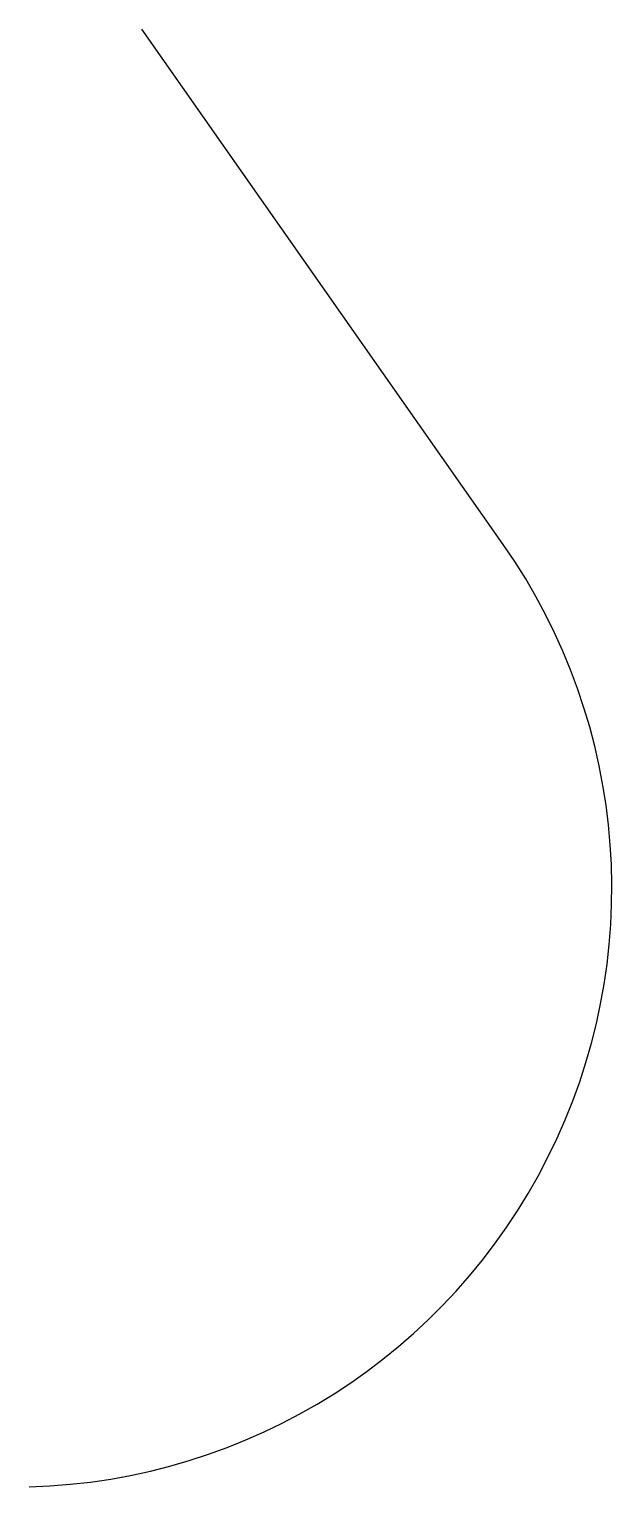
# Model space of a CAD drawing. Extents: x 0 to 3, y 0 to 7.51.
import ezdxf

# ---------------------------------------------------------------- set-up
doc = ezdxf.new("R2010")
doc.units = 0
doc.layers.get('0').update_dxf_attribs({"linetype": 'CONTINUOUS'})

msp = doc.modelspace()

# ---------------------------------------------------------------- linework, layer by layer
at = {"color": 0}
msp.add_line((2.4418, 4.8555), (0.5796, 7.5106), dxfattribs=at)
msp.add_arc((-0.084, 3.084), 3.0851, 271.55932, 35.04504, dxfattribs=at)

doc.saveas('drawing.dxf')
